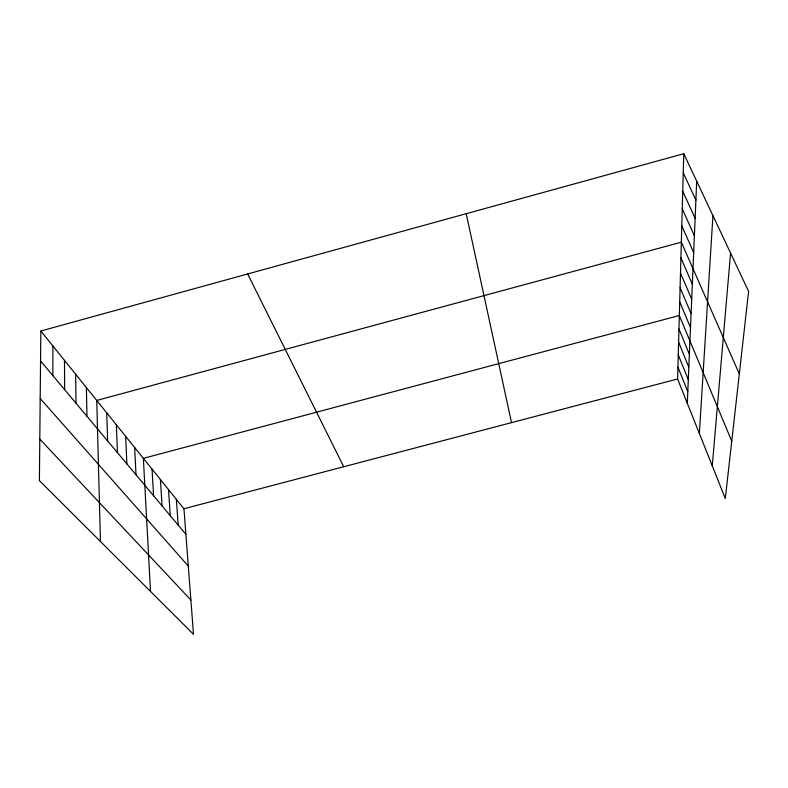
<?xml version="1.0" encoding="UTF-8"?>
<svg xmlns="http://www.w3.org/2000/svg" width="788" height="788" viewBox="0 0 788 788"><rect width="100%" height="100%" fill="white"/><g stroke="black" fill="none" stroke-linecap="round" stroke-linejoin="round"><path stroke-width="1.18" d="M52.845 375.59L52.895 345.971M40.838 330.999L39.4 480.611L193.493 634.291L183.939 508.743L40.838 330.999L683.767 153.709L748.6 291.373L725.305 498.538L677.601 378.979L683.767 153.709M687.303 403.289L696.7 181.161M699.36 433.499L712.943 215.656M712.263 465.866L730.565 253.086M183.939 508.743L677.601 378.979M39.804 439.113L190.883 600.042M40.188 398.472L188.302 566.07M40.552 360.924L185.889 534.313M247.668 273.958L343.716 466.752M683.245 172.838L695.893 200.113M682.743 191.208L695.124 218.296M682.26 208.869L694.386 235.75M681.797 225.851L693.676 252.534M739.311 373.955L681.344 242.192L96.747 400.442L100.44 541.484M680.911 257.942L692.337 284.212M680.497 273.111L691.706 299.174M680.103 287.748L691.096 313.594M679.709 301.873L690.505 327.503M731.747 441.191L679.335 315.515L143.367 458.35L150.518 591.433M678.97 329.089L689.372 354.285M678.606 342.199L688.83 367.169M678.261 354.876L688.298 379.619M677.926 367.119L687.796 391.656M466.2 213.706L511.53 422.634M176.345 499.316L178.206 525.153M168.504 489.575L170.277 515.687M160.407 479.508L162.072 505.906M152.035 469.106L153.591 495.79M134.679 447.554L135.999 474.8M125.686 436.385L126.878 463.915M116.378 424.821L117.432 452.647M106.735 412.853L107.641 440.965M86.394 387.578L86.956 416.291M75.648 374.231L76.022 403.249M64.488 360.372L64.665 389.686"/></g></svg>
